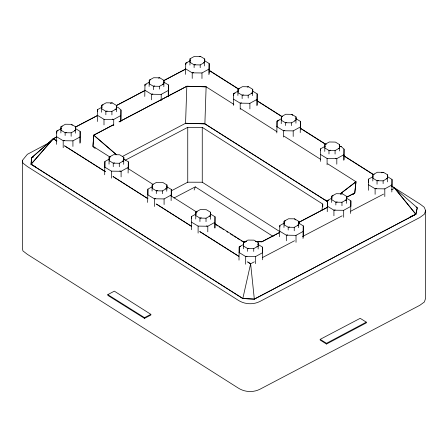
<?xml version="1.0" encoding="UTF-8"?>
<svg xmlns="http://www.w3.org/2000/svg" width="448" height="448" viewBox="0 0 448 448"><rect width="100%" height="100%" fill="white"/><g stroke="black" fill="none" stroke-linecap="round" stroke-linejoin="round"><path stroke-width="0.67" d="M243.404 248.791L243.561 242.469L247.962 240.072L254.044 240.145L258.227 242.71L258.132 248.993M281.221 123.67L281.383 116.687L285.718 114.257L291.833 114.346L296.016 116.906L295.921 123.189M79.957 143.287L80.147 131.41L75.667 128.699M97.311 121.526L97.502 109.648L102.172 107.072M104.692 174.77L104.882 161.493L109.57 158.934M171.119 200.637L171.31 189.454L166.83 186.749M122.438 156.458L185.562 123.29L204.882 123.81L327.712 201.746L204.882 123.872L206.119 86.828L186.827 86.24L119.011 121.873L186.827 86.296M320.404 161.381L320.594 148.798L325.259 146.227M391.832 191.974L392.022 179.43L387.57 176.714M60.889 132.955L61.012 126.655L65.447 124.242L71.495 124.331L75.712 126.874L75.712 129.662M75.712 126.874L75.583 133.174M101.651 112.235L101.78 105.241L106.182 102.805L112.235 102.9L116.474 105.459L116.474 108.248M109.032 164.119L109.161 157.119L113.562 154.689L119.61 154.778L123.827 157.321L123.827 160.115M123.827 157.321L123.698 164.321M152.079 191.055L152.208 184.755L156.61 182.319L162.725 182.414L166.936 184.957L166.936 189.14M149.106 86.486L149.29 80.147L153.664 77.734L159.779 77.823L163.957 80.382L163.834 86.688M189.935 65.072L190.058 58.766L194.46 56.336L200.514 56.426L204.725 58.968L204.725 61.762M195.731 219.038L195.854 212.038L200.262 209.608L206.343 209.714L210.588 212.24L210.588 215.029M204.725 58.968L204.596 65.968M283.976 227.483L284.105 221.183L288.54 218.77L294.588 218.826L298.805 221.402L298.805 224.19M298.805 221.402L298.676 227.702M324.778 151.413L324.901 144.413L329.308 141.977L335.39 142.089L339.601 144.631L339.601 147.42M331.682 202.429L331.806 196.129L336.213 193.698L342.322 193.788L346.539 196.33L346.539 199.819M339.601 144.631L339.472 150.931M346.539 196.33L346.41 203.33M372.826 180.981L372.954 174.675L377.356 172.245L383.471 172.334L387.682 174.877L387.682 177.671M56.515 144.357L56.739 131.062L61.404 128.486M128.1 173.023L128.324 161.823L123.312 158.788M144.766 96.438L144.984 84.538L149.671 81.978M168.202 96.802L168.426 84.902L163.946 82.197M185.528 74.357L185.752 63.157L190.439 60.598M191.358 229.74L191.582 216.446L196.246 213.875M208.936 74.704L209.16 63.504L204.702 60.81M214.799 227.976L215.018 216.776L210.543 214.071M233.486 105.414L233.71 93.514L238.375 90.944M238.997 260.137L239.221 246.842L243.303 244.591M256.928 105.745L257.146 93.845L252.672 91.14M279.608 236.718L279.826 225.518L284.497 222.947M300.227 132.608L300.451 121.402L295.994 118.709M303.044 238.482L303.268 225.882L298.794 223.154M327.247 211.702L327.471 200.497L332.158 197.938M343.812 160.328L344.036 149.128L341.376 146.714L339.623 146.02M350.655 213.444L350.879 200.844L346.444 198.139M368.396 190.282L368.614 179.082L372.719 176.82M276.819 132.955L277.043 121.094L281.73 118.507M116.474 105.459L116.318 111.742M120.719 121.873L120.977 109.995L118.283 107.559L116.53 106.865M147.644 202.418L147.902 189.14L152.589 186.558M210.588 212.24L210.426 219.257M237.888 95.43L238.05 89.107L242.452 86.677L248.534 86.783L252.745 89.326L252.745 92.12M252.745 89.326L252.588 95.609M262.405 259.784L262.662 247.206L257.6 244.149M166.936 184.957L166.746 191.257M387.682 174.877L387.492 181.877M391.731 186.262L394.682 188.138L417.267 207.76L415.873 214.262L254.33 299.124L242.833 298.525L31.08 164.31L31.556 157.814L53.318 138.706L56.403 137.082M355.975 181.737L354.771 192.965L353.102 194.242L354.771 192.965L355.975 181.86L340.502 193.654L355.975 181.737L327.656 163.794M321.944 210.157L322.75 204.064L202.255 127.366L187.746 127.333L125.25 160.194M56.403 137.133L53.318 138.757L31.08 164.248L242.833 298.525L254.33 299.124L415.873 214.273L417.267 207.76L416.091 207.01M242.833 298.486L250.622 263.777L254.335 261.834M391.502 185.97L420.403 204.305L424.239 207.25L425.6 210.521L424.396 214.178L419.866 217.487L259.778 301.538C252.868 304.914 244.636 304.371 238.174 300.222L27.311 166.522L22.91 163.1L22.4 160.395L27.373 154.302L48.95 142.867M194.141 190.025L195.278 186.855L173.942 198.01M31.08 164.192L53.318 138.706L56.862 140.952L53.318 138.706L31.556 157.814L31.08 164.31L35.358 166.673M152.079 188.266L156.296 190.809L162.378 190.915L166.746 188.468L165.441 188.759M372.826 178.186L377.042 180.729L383.124 180.841L387.492 178.388L386.187 178.679M101.651 108.752L105.868 111.289L111.916 111.384L116.318 108.948L115.013 109.245M149.106 83.698L153.345 86.218L159.46 86.313L163.834 83.894L162.523 84.185M189.935 62.278L194.113 64.842L200.194 64.915L204.596 62.479L203.286 62.776M109.032 160.63L113.249 163.173L119.297 163.268L123.698 160.832L122.394 161.123M237.888 92.635L242.133 95.161L248.186 95.25L252.588 92.82L251.283 93.111M281.221 120.182L285.404 122.741L291.519 122.83L295.921 120.4L294.605 120.691M195.731 215.55L199.942 218.092L206.024 218.204L210.426 215.768L209.115 216.059M324.778 147.924L328.989 150.466L335.07 150.573L339.472 148.142L338.162 148.434M243.404 245.997L247.615 248.539L253.725 248.634L258.132 246.198L256.816 246.495M120.719 115.59L113.719 119.448L103.998 119.319L97.311 115.242M144.766 90.149L151.48 94.248L161.202 94.377L168.202 90.518M185.528 68.774L192.214 72.85L201.97 72.962L208.936 69.121M128.1 167.434L121.1 171.293L111.406 171.147L104.692 167.087M147.644 194.74L154.392 198.778L164.086 198.929L171.119 195.048M276.819 126.672L283.5 130.749L293.194 130.894L300.227 127.019M214.799 222.387L207.799 226.251L198.106 226.1L191.358 222.062M343.812 154.745L336.812 158.603L327.09 158.474L320.404 154.398M238.997 252.454L245.683 256.53L255.405 256.659L262.405 252.801M327.247 206.114L333.928 210.19L343.689 210.302L350.655 206.461M368.396 184.699L375.11 188.72L384.804 188.866L391.832 184.99M56.515 136.674L63.196 140.717L72.923 140.846L79.957 137.004M233.486 99.131L240.201 103.152L249.894 103.298L256.928 99.462M279.608 231.129L286.322 235.189L296.016 235.34L303.044 231.498M60.889 130.166L65.128 132.726L71.148 132.798L75.583 130.385L74.278 130.676M283.976 224.694L288.193 227.237L294.241 227.326L298.676 224.913L297.366 225.204M331.682 199.64L335.86 202.199L341.975 202.255L346.41 199.842L345.094 200.138M107.8 294.627L114.324 291.155L150.847 314.322L150.847 315.056L144.508 318.382L107.8 295.361L107.8 294.627L144.508 317.654L144.508 318.382M320.186 339.343L326.486 343.308L366.302 322.151L366.302 322.885L326.486 344.042L320.186 340.071L320.186 339.343L360.192 318.326L366.302 322.151M75.561 127.047L97.188 115.668L75.561 127.002M144.76 90.619L116.34 105.582L144.76 90.602M163.918 80.539L185.545 69.154L163.918 80.528M171.041 190.982L187.746 182.196L202.255 182.23L279.843 231.616M261.839 241.758L255.545 241.657L261.839 241.758L279.804 232.322M298.39 222.566L327.51 207.278M346.718 197.193L354.771 192.965L346.774 197.176M261.839 241.853L279.686 232.462M298.766 222.426L327.079 207.536M144.508 317.654L150.847 314.322M262.371 257.606L294.521 240.766M302.562 236.505L342.132 215.818M350.784 211.187L383.555 194.107M391.591 189.762L394.682 188.272L415.873 214.273L410.11 216.765M195.423 64.546L194.113 64.842L194.113 67.631M285.415 220.886L284.105 221.183L284.105 223.972M199.209 56.722L200.514 56.426M193.553 72.554L192.214 72.85L192.214 78.439M103.085 104.944L101.78 105.241L101.78 108.03M110.275 103.337L112.235 102.9M152.818 93.951L151.48 94.248L151.48 99.831M107.173 110.998L105.868 111.289L105.868 114.778M235.049 93.218L233.71 93.514L233.71 95.609M66.438 132.434L65.128 132.726L65.128 135.514M243.443 94.87L242.133 95.161L242.133 98.65M282.688 116.396L281.383 116.687L281.383 119.476M110.466 156.828L109.161 157.119L109.161 159.214M279.048 120.646L277.043 121.094L277.043 126.678M114.554 162.882L113.249 163.173L113.249 166.662M284.838 130.452L283.5 130.749L283.5 137.032M157.601 190.512L156.296 190.809L156.296 193.598M155.73 198.481L154.392 198.778L154.392 206.461M378.347 180.438L377.042 180.729L377.042 184.218M376.449 188.423L375.11 188.72L375.11 194.309M337.182 201.902L335.86 202.199L335.86 204.988M335.266 209.894L333.928 210.19L333.928 215.779M247.022 256.234L245.683 256.53L245.683 264.214M150.606 79.856L149.29 80.147L149.29 82.936M158.469 78.114L159.779 77.823M154.655 85.926L153.345 86.218L153.345 89.706M62.322 126.364L61.012 126.655L61.012 129.444M239.361 88.816L238.05 89.107L238.05 91.902M247.223 87.074L248.534 86.783M58.072 130.766L56.739 131.062L56.739 133.157M64.54 140.42L63.196 140.717L63.196 147.7M286.72 122.45L285.404 122.741L285.404 125.53M326.211 144.122L324.901 144.413L324.901 147.202M330.299 150.175L328.989 150.466L328.989 153.95M197.165 211.747L195.854 212.038L195.854 214.827M374.27 174.384L372.954 174.675L372.954 177.47M381.5 172.777L383.471 172.334M201.253 217.801L199.942 218.092L199.942 221.581M333.122 195.838L331.806 196.129L331.806 198.223M340.351 194.225L342.322 193.788M328.81 200.2L327.471 200.497L327.471 206.086M289.503 226.946L288.193 227.237L288.193 230.026M245.526 242.032L243.561 242.469L243.561 244.563M240.554 246.546L239.221 246.842L239.221 252.426M248.931 248.248L247.615 248.539L247.615 251.334M187.09 62.86L185.752 63.157L185.752 64.557M146.322 84.241L144.984 84.538L144.984 85.932M241.539 102.861L240.201 103.152L240.201 109.435M287.661 234.898L286.322 235.189L286.322 240.778M242.956 241.5L246.456 241.55M246.456 241.517L242.956 241.466L214.614 223.502M206.119 86.834L186.827 86.24L185.562 123.234L204.882 123.872M339.998 146.535L341.376 146.714M206.483 225.915L207.799 226.251L207.799 231.834M335.502 158.267L336.812 158.603L336.812 164.186M112.409 119.112L113.719 119.448L113.719 125.731M119.79 170.957L121.1 171.293L121.1 176.882M215.505 224.476L217.868 225.971M219.05 226.722L221.418 228.217M222.6 228.962L223.782 229.712M226.744 231.582L227.926 232.333M230.289 233.828L232.658 235.323M233.839 236.068L236.208 237.569M237.39 238.314L239.753 239.809M240.94 240.559L242.122 241.304M209.826 70.728L238.728 89.062M257.012 100.66L282.38 116.749M300.664 128.352L326.026 144.441M343.722 155.663L373.218 174.373M209.104 70.47L238.655 89.208M256.973 100.822L281.798 116.564M300.121 128.178L325.534 144.295M343.857 155.91L373.408 174.647M206.119 86.806L233.85 104.39M240.341 108.483L276.92 131.667M283.998 136.142L320.578 159.32M110.096 157.142L92.971 146.278L93.733 135.156L113.462 124.79L93.733 135.156L92.971 146.278L95.049 148.114M127.814 168.386L153.205 184.503M170.918 195.804L196.902 212.234M105.302 171.657L64.54 145.818L105.302 171.674M147.834 198.621L112.98 176.523L147.834 198.649M156.694 204.238L191.548 226.33M199.819 231.571L238.806 256.284M247.671 261.901L250.622 263.777L254.33 299.124M156.106 203.896L191.548 226.374M199.819 231.622L238.806 256.351M247.671 261.968L250.622 263.844M195.278 186.872L273.174 236.454M325.562 199.948L327.785 201.645M116.29 154.56L93.733 135.156L116.29 154.599M92.971 146.401L95.049 148.215M394.682 188.138L415.873 214.262M291.833 114.346L292.578 115.444M71.495 124.331L72.24 125.429M294.588 218.826L295.333 219.929M425.6 210.521L425.6 298.306L424.396 301.963L419.866 305.273L259.778 389.323C252.868 392.7 244.636 392.157 238.174 388.007L27.311 254.302L22.91 250.886L22.4 248.175L22.4 160.395M392.022 179.43L392.022 186.413M384.804 188.866L384.804 196.549M383.124 180.841L383.124 183.63M368.614 179.082L368.614 182.577M350.879 200.844L350.879 206.433M344.036 149.128L344.036 159.606M343.689 210.302L343.689 217.286M341.975 202.255L341.975 205.744M335.07 150.573L335.07 154.062M327.09 158.474L327.09 164.758M326.486 343.308L326.486 344.042M322.75 204.064L322.75 206.853M320.594 148.798L320.594 150.198M303.268 225.882L303.268 237.054M300.451 121.402L300.451 129.086M296.016 116.906L296.016 119.694M296.016 235.34L296.016 242.318M294.241 227.326L294.241 230.815M293.194 130.894L293.194 136.483M291.519 122.83L291.519 125.619M279.826 225.518L279.826 226.912M262.662 247.206L262.662 252.795M258.227 242.71L258.227 245.498M257.146 93.845L257.146 105.017M255.405 256.659L255.405 263.642M253.725 248.634L253.725 251.423M249.894 103.298L249.894 108.886M248.186 95.25L248.186 98.045M215.018 216.776L215.018 227.948M209.16 63.504L209.16 73.282M206.024 218.204L206.024 221.693M202.255 127.366L202.255 182.403M201.97 72.962L201.97 78.546M200.194 64.915L200.194 67.704M198.106 226.1L198.106 233.083M191.582 216.446L191.582 218.54M190.058 58.766L190.058 61.561M187.746 127.333L187.746 182.37M171.31 189.454L171.31 196.437M168.426 84.902L168.426 95.374M164.086 198.929L164.086 204.512M163.957 80.382L163.957 83.177M162.378 190.915L162.378 193.71M161.202 94.377L161.202 100.66M159.46 86.313L159.46 89.102M152.208 184.755L152.208 187.544M147.902 189.14L147.902 194.729M128.324 161.823L128.324 168.801M120.977 109.995L120.977 121.167M119.297 163.268L119.297 166.751M111.916 111.384L111.916 114.873M111.406 171.147L111.406 178.13M104.882 161.493L104.882 167.076M103.998 119.319L103.998 124.908M97.502 109.648L97.502 111.742M80.147 131.41L80.147 142.582M72.923 140.846L72.923 146.429M71.148 132.798L71.148 136.287M33.41 156.839L31.556 157.814L33.41 156.839"/></g></svg>
